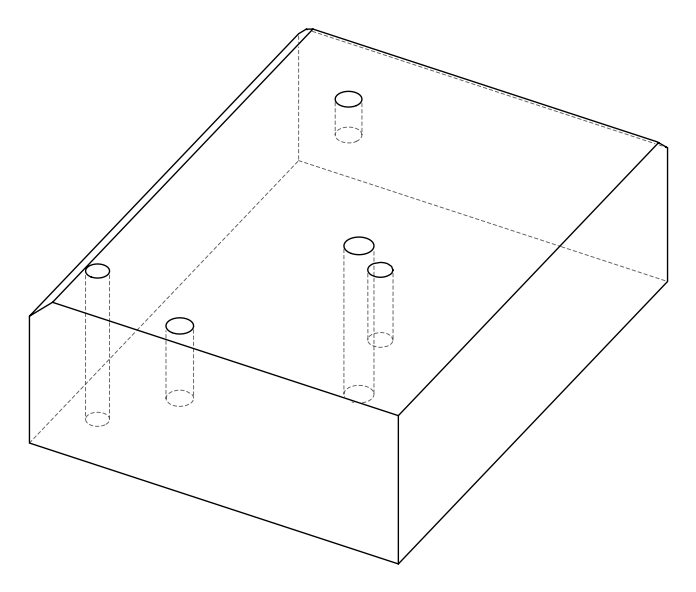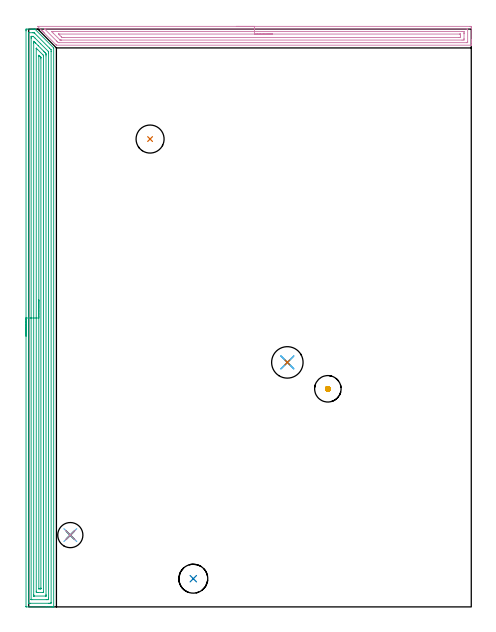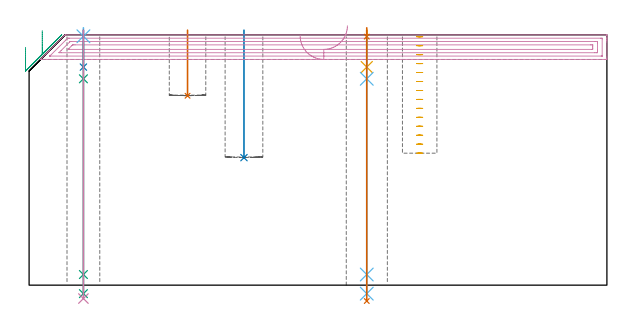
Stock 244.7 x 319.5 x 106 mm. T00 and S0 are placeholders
(PLAN: 13 operations, 10 tool changes, 26.4 min)
(1 INDEXABLE_INSERT_DRILL_BLIND_HOLE_FROM_SOLID | STEP1POCKET | NXT0302_002 | 0.11 min | 4826 mm3)
(2 INDEXABLE_INSERT_DRILL_BLIND_HOLE_FROM_SOLID_1 | STEP1POCKET_2 | NXT0302_003 | 0.22 min | 10403 mm3)
(3 AREA_MILL | FG_CHAMFER_SURFACE | UGT0205_001 | 15.41 min | 37401 mm3)
(4 AREA_MILL_1 | FG_CHAMFER_SURFACE_1 | UGT0205_001 | 7.75 min | 12595 mm3)
(5 MILL_BLIND_HOLE_FROM_SOLID_MATERIAL | STEP1POCKET_1 | UGT0201_130 | Spiral | 0.7 min | 8387 mm3)
(6 SPOT_DRILL | STEP1HOLE | NXT0321_9005460120000 | 0.03 min | 3 mm3)
(7 SPOT_DRILL_1 | STEP1HOLE_1 | NXT0321_9005460120000 | 0.03 min | 5 mm3)
(8 DRILL_BLIND_HOLE_INTO_CENTER | STEP1HOLE | NXT0301_062 | 0.06 min | 811 mm3)
(9 GUN_DRILL_THROUGH_HOLE | STEP1HOLE | UGT0307_006 | 0.52 min | 5923 mm3)
(10 DRILL_TO_ENLARGE_THROUGH_HOLE | STEP1HOLE | UGT0301_272 | 0.46 min | 9319 mm3)
(11 DRILL_BLIND_HOLE_INTO_CENTER_1 | STEP1HOLE_1 | NXT0301_062 | 0.06 min | 812 mm3)
(12 GUN_DRILL_THROUGH_HOLE_1 | STEP1HOLE_1 | UGT0307_006 | 0.54 min | 5921 mm3)
(13 DRILL_TO_ENLARGE_THROUGH_HOLE_1 | STEP1HOLE_1 | UGT0301_245 | 0.46 min | 18438 mm3)
(TOOL NXT0302_002 | Index. Insert Drill 15.5mm [880-D1550L20-05] | D15.5 PA176 FL78 Z2)
(TOOL NXT0302_003 | Index. Insert Drill 16mm [880-D1600L20-05] | D16 PA176 FL80 Z2)
(TOOL UGT0205_001 | Chamfer Mill 20 x 3 x 45 deg. | D20 FL50 Z2)
(TOOL UGT0201_130 | Carbide End Mill 12.0 | D12 FL15 Z4)
(TOOL NXT0321_9005460120000 | NC Spot Drill, 142deg, 12mm, Carbide, Uncoated | D12 PA142 FL30 Z2)
(TOOL NXT0301_062 | Carbide Drill 9.1mm [860.1-0910-027A1-MM 2214] | D9.1 PA140 FL47 Z2)
(TOOL UGT0307_006 | Gun Drill 9 mm | D9 PA130 FL24 Z1)
(TOOL UGT0301_272 | Twist Drill 13.9 mm | D13.9 PA118 FL108 Z2)
(TOOL UGT0301_245 | Twist Drill 17.4 mm | D17.4 PA118 FL130 Z2)
(OP 1 INDEXABLE_INSERT_DRILL_BLIND_HOLE_FROM_SOLID)
G17 G21 G94 G90
T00 M6
G54
G17 G0 G90 X67.1 Y258.7 S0 M3
G43 Z116. H1
G94 G81 G98 Z80.2 F250. R108.
G80
M5
M2
(OP 2 INDEXABLE_INSERT_DRILL_BLIND_HOLE_FROM_SOLID_1)
G17 G21 G94 G90
T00 M6
G54
G17 G0 G90 X91. Y15.6 S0 M3
G43 Z116. H1
G94 G81 G98 Z54. F250. R108.
G80
M5
M2
(OP 3 AREA_MILL)
G17 G21 G94 G90
T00 M6
G54
G17 G0 G90 X-1.5 Y149.75 S1061 M3
G43 Z116. H0
Z100.7
G94 G1 Y149.788 Z99.828 F250.
Y149.902 Z98.963
Y150.091 Z98.112
Y150.353 Z97.28
Y150.687 Z96.474
Y151.09 Z95.7
Y151.558 Z94.964
Y152.09 Z94.272
Y152.679 Z93.629
Y153.322 Z93.04
Y154.014 Z92.508
Y154.75 Z92.04
Y155.524 Z91.637
Y156.33 Z91.303
Y157.162 Z91.041
Y158.013 Z90.852
Y158.878 Z90.738
Y159.75 Z90.7
Y318.528
X-1.499 Y318.874 Z90.701
X-1.494 Y319.416 Z90.703
X-1.491 Y319.492 Z90.705
X-0.955 Y319.5 Z91.241
X1.709 Z93.905
X2.423 Z94.622
X3.041 Z95.241
X3.13 Z95.329
X3.406 Y319.49 Z95.603
X3.486 Y319.414 Z95.683
X3.58 Y319.321 Z95.778
X13.75 Y309.151 Z105.949
X13.771 Y309.118 Z105.969
X13.791 Y309.059 Z105.991
X13.795 Y309.044 Z105.995
X13.8 Y0.179 Z106.
X13.797 Y0.01 Z105.988
X13.761 Y0.007 Z105.952
X13.362 Y0. Z105.562
X13.08 Z105.28
X12.367 Z104.562
X11.122 Z103.319
X9.702 Z101.898
X-1.221 Y0.001 Z90.976
X-1.492 Y0.01 Z90.706
X-1.499 Y0.28 Z90.699
Y0.299
X-1.5 Y159.75 Z90.7
X-0.086 Z92.114
X-0.085 Y317.086 Z92.115
Y317.104
X-0.067 Y317.49 Z92.133
X0.412 Y317.498 Z92.612
X2.186 Y317.5 Z94.386
X2.597 Z94.797
X2.735 Y317.499 Z94.935
X2.844 Y317.496 Z95.044
X2.917 Y317.49 Z95.117
X2.954 Y317.485 Z95.154
X2.977 Y317.464 Z95.177
X3.364 Y317.086 Z95.564
X11.479 Y308.972 Z103.679
X12.299 Y308.146 Z104.499
X12.367 Y308.072 Z104.567
X12.38 Y307.252 Z104.58
X12.381 Y307.238 Z104.581
X12.385 Y2.414 Z104.585
Y2.396
X12.367 Y2.01 Z104.567
X11.888 Y2.002 Z104.088
X11.479 Y2.001 Z103.679
X11.002 Y2. Z103.202
X0.821 Y2.001 Z93.021
X0.342 Y2.003 Z92.542
X-0.067 Y2.01 Z92.133
X-0.085 Y2.414 Z92.115
Y2.433
X-0.086 Y159.75 Z92.114
X1.328 Z93.528
X1.329 Y314.404 Z93.529
X1.33 Y314.786 Z93.53
X1.333 Y315.298 Z93.533
X1.335 Y315.48 Z93.535
X1.515 Y315.494 Z93.715
X1.709 Y315.496 Z93.909
X2.401 Z94.601
X2.495 Y315.49 Z94.695
X2.597 Y315.397 Z94.797
X2.702 Y315.298 Z94.902
X3.486 Y314.516 Z95.686
X6.594 Y311.407 Z98.794
X10.748 Y307.252 Z102.948
X10.907 Y307.086 Z103.107
X10.951 Y307.039 Z103.151
X10.96 Y307.013 Z103.16
X10.962 Y306.968 Z103.162
X10.965 Y306.875 Z103.165
X10.966 Y306.358 Z103.166
Y305.98
X10.971 Y5.096 Z103.171
X10.97 Y4.714 Z103.17
X10.966 Y4.202 Z103.166
X10.964 Y4.02 Z103.164
X10.785 Y4.006 Z102.985
X10.591 Y4.003 Z102.791
X9.903 Y4. Z102.103
X9.702 Z101.902
X1.709 Y4.001 Z93.909
X1.508 Y4.003 Z93.708
X1.375 Y4.008 Z93.575
X1.334 Y4.011 Z93.534
X1.333 Y4.029 Z93.533
X1.331 Y4.075 Z93.531
X1.329 Y4.202 Z93.529
X1.328 Y159.75 Z93.528
X2.743 Z94.943
Y311.722
X2.744 Y312.468 Z94.944
X2.746 Y312.616 Z94.946
X2.749 Y312.778 Z94.949
X2.8 Y312.74 Z95.
X2.932 Y312.616 Z95.132
X3.486 Y312.066 Z95.686
X3.83 Y311.722 Z96.03
X5.262 Y310.29 Z97.462
X8.3 Y307.252 Z100.5
X8.814 Y306.736 Z101.014
X9.186 Y306.358 Z101.386
X9.545 Y305.982 Z101.745
X9.55 Y305.617 Z101.75
X9.551 Y305.464 Z101.751
X9.552 Y304.722 Z101.752
X9.557 Y6.884 Z101.757
X9.554 Y6.14 Z101.754
X9.551 Y6.031 Z101.751
X9.549 Y6.01 Z101.749
X9.527 Y6.007 Z101.727
X9.473 Y6.004 Z101.673
X9.253 Y6.001 Z101.453
X3.043 Z95.243
X2.827 Y6.003 Z95.027
X2.773 Y6.007 Z94.973
X2.752 Y6.01 Z94.952
X2.749 Y6.025 Z94.949
X2.747 Y6.098 Z94.947
X2.743 Y6.738 Z94.943
Y6.884
Y159.75
X4.157 Z96.357
X4.158 Y308.845 Z96.358
X4.16 Y308.922 Z96.36
X4.162 Y308.933 Z96.362
X4.164 Z96.364
X4.18 Y308.92 Z96.38
X4.374 Y308.728 Z96.574
X4.956 Y308.146 Z97.156
X7.638 Y305.464 Z99.838
X7.926 Y305.176 Z100.126
X8.076 Y305.024 Z100.276
X8.112 Y304.983 Z100.312
X8.127 Y304.964 Z100.327
X8.131 Y304.925 Z100.331
X8.135 Y304.784 Z100.335
X8.138 Y304.57 Z100.338
X8.142 Y8.454 Z100.342
X8.14 Y8.236 Z100.34
X8.136 Y8.091 Z100.336
X8.129 Y8.009 Z100.329
X8.093 Y8.007 Z100.293
X7.926 Y8.002 Z100.126
X7.705 Y8. Z99.905
X5.04 Y8.001 Z97.24
X4.374 Y8.01 Z96.574
X4.164 Y8.027 Z96.364
X4.159 Y8.454 Z96.359
X4.157 Y8.672 Z96.357
Y159.75
X5.571 Z97.771
Y304.259
X5.573 Y304.57 Z97.773
X5.576 Y304.975 Z97.776
X5.578 Y305.052 Z97.778
X5.728 Y304.913 Z97.928
X6.082 Y304.57 Z98.282
X6.15 Y304.502 Z98.35
X6.56 Y304.088 Z98.76
X6.662 Y303.982 Z98.862
X6.71 Y303.93 Z98.91
X6.717 Y303.868 Z98.917
X6.719 Y303.676 Z98.919
X6.723 Y303.099 Z98.923
X6.728 Y10.46 Z98.928
X6.727 Y10.169 Z98.927
X6.724 Y10.024 Z98.924
X6.722 Y10.013 Z98.922
X6.711 Y10.009 Z98.911
X6.672 Y10.004 Z98.872
X6.606 Y10.001 Z98.806
X6.15 Y10. Z98.35
X5.717 Y10.002 Z97.917
X5.59 Y10.008 Z97.79
X5.579 Y10.01 Z97.779
X5.577 Y10.021 Z97.777
X5.573 Y10.063 Z97.773
X5.572 Y10.148 Z97.772
X5.571 Y159.75 Z97.771
Y160.622 Z97.809
Y161.486 Z97.923
Y162.338 Z98.112
Y163.17 Z98.374
Y163.976 Z98.708
Y164.75 Z99.111
Y165.486 Z99.58
Y166.178 Z100.111
Y166.821 Z100.7
Y167.41 Z101.343
Y167.941 Z102.035
Y168.41 Z102.771
Y168.813 Z103.545
Y169.147 Z104.351
Y169.409 Z105.183
Y169.598 Z106.035
Y169.712 Z106.899
Y169.75 Z107.771
G0 Z116.
M5
M2
(OP 4 AREA_MILL_1)
G17 G21 G94 G90
T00 M6
G54
G17 G0 G90 X114.8 Y321. S1061 M3
G43 Z116. H0
Z105.6
G94 G1 X114.838 Z104.728 F250.
X114.952 Z103.864
X115.141 Z103.012
X115.403 Z102.18
X115.737 Z101.374
X116.14 Z100.6
X116.608 Z99.864
X117.14 Z99.172
X117.729 Z98.529
X118.372 Z97.94
X119.064 Z97.408
X119.8 Z96.94
X120.574 Z96.537
X121.38 Z96.203
X122.212 Z95.941
X123.064 Z95.752
X123.928 Z95.638
X124.8 Z95.6
X243.693
X244.08 Y320.999 Z95.601
X244.464 Y320.996 Z95.602
X244.69 Y320.993 Z95.605
X244.694 Y320.62 Z95.978
X244.7 Y320.012 Z96.586
Y313.609 Z102.985
Y313.072 Z103.524
Y312.733 Z103.863
Y312.196 Z104.4
Y311.856 Z104.738
Y310.894 Z105.705
X244.697 Y310.745 Z105.848
X244.69 Y310.602 Z105.989
X244.527 Y310.6 Z106.
X15.348
X15.306 Y310.605 Z105.991
X15.275 Y310.626 Z105.971
X15.026 Y310.874 Z105.726
X14.901 Y310.999 Z105.601
X8.784 Y317.115 Z99.481
X8.647 Y317.252 Z99.346
X8.487 Y317.412 Z99.185
X8.345 Y317.553 Z99.043
X8.2 Y317.699 Z98.899
X8.057 Y317.842 Z98.755
X7.907 Y317.991 Z98.604
X7.754 Y318.145 Z98.452
X7.627 Y318.272 Z98.326
X7.468 Y318.429 Z98.166
X7.307 Y318.592 Z98.006
X7.197 Y318.702 Z97.896
X4.908 Y320.992 Z95.607
X4.915 Y320.994 Z95.605
X5.073 Y321. Z95.6
X124.8
Y319.586 Z97.014
X242.293 Y319.585 Z97.015
X242.455 Y319.584 Z97.016
X242.647 Y319.58 Z97.02
X242.687 Y319.579 Z97.021
X242.692 Y319.553 Z97.047
X242.696 Y319.521 Z97.079
X242.699 Y319.345 Z97.255
X242.7 Y312.334 Z104.266
X242.698 Y312.201 Z104.399
X242.694 Y312.095 Z104.505
X242.69 Y312.029 Z104.571
X242.658 Y312.021 Z104.579
X242.293 Y312.016 Z104.584
X242.131 Y312.015 Z104.585
X16.974
X16.608 Y312.017 Z104.583
X16.425 Y312.021 Z104.579
X16.338 Y312.024 Z104.576
X16.242 Y312.113 Z104.487
X15.618 Y312.733 Z103.867
X15.348 Y313.001 Z103.599
X9.094 Y319.256 Z97.344
X8.838 Y319.515 Z97.085
X8.781 Y319.576 Z97.024
X8.779 Y319.581 Z97.019
X8.781 Y319.583 Z97.017
X8.808 Y319.585 Z97.015
X8.865
X9.094 Y319.586 Z97.014
X124.8
Y318.172 Z98.428
X239.613 Y318.171 Z98.429
X240.324 Y318.17 Z98.43
X240.506 Y318.168 Z98.432
X240.681 Y318.165 Z98.435
X240.69 Y317.991 Z98.609
X240.697 Y317.803 Z98.797
X240.7 Y317.115 Z99.485
Y316.924 Z99.676
X240.699 Y314.296 Z102.304
X240.69 Y313.609 Z102.991
X240.683 Y313.435 Z103.165
X239.613 Y313.429 Z103.171
X18.029
X17.844 Y313.43 Z103.17
X17.476 Y313.434 Z103.166
X17.375 Y313.435 Z103.165
X17.35 Y313.457 Z103.143
X17.296 Y313.507 Z103.093
X17.19 Y313.609 Z102.991
X17.135 Y313.664 Z102.936
X13.561 Y317.238 Z99.362
X12.812 Y317.991 Z98.609
X12.668 Y318.14 Z98.46
X12.657 Y318.165 Z98.435
X13.561 Y318.171 Z98.429
X124.8 Y318.172 Z98.428
Y316.757 Z99.843
X238.19
X238.558 Y316.755 Z99.845
X238.621 Y316.754 Z99.846
X238.682 Y316.751 Z99.849
X238.69 Y316.664 Z99.936
X238.7 Y316.257 Z100.343
Y316.238 Z100.362
Y315.381 Z101.219
X238.698 Y314.933 Z101.667
X238.696 Y314.88 Z101.72
X238.691 Y314.855 Z101.745
X238.688 Y314.85 Z101.75
X238.672 Y314.848 Z101.752
X238.532 Y314.844 Z101.756
X238.355 Y314.843 Z101.757
X237.826
X19.451
X18.922 Y314.844 Z101.756
X18.554 Y314.847 Z101.753
X18.431 Y314.85 Z101.75
X18.184 Y315.077 Z101.523
X18.029 Y315.222 Z101.378
X16.891 Y316.358 Z100.242
X16.666 Y316.587 Z100.013
X16.528 Y316.731 Z99.869
X16.509 Y316.754 Z99.846
X16.53 Y316.756 Z99.844
X16.606 Y316.757 Z99.843
X17.135
X124.8
X125.672 Z99.881
X126.536 Z99.995
X127.388 Z100.183
X128.22 Z100.446
X129.026 Z100.78
X129.8 Z101.182
X130.536 Z101.651
X131.228 Z102.182
X131.871 Z102.772
X132.46 Z103.415
X132.992 Z104.107
X133.46 Z104.843
X133.863 Z105.616
X134.197 Z106.422
X134.459 Z107.254
X134.648 Z108.106
X134.762 Z108.971
X134.8 Z109.843
G0 Z116.
M5
M2
(OP 5 MILL_BLIND_HOLE_FROM_SOLID_MATERIAL)
G17 G21 G94 G90
T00 M6
G54
G17 G0 G90 X165.4 Y120.6 S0 M3
G43 Z116. H0
Z105.207
G94 G3 X166.05 Y121.25 R0.65 F250.
X165.4 Y121.9 R0.65
X164.1 Y120.6 R1.3
X165.4 Y121.9 R-1.3
X164.75 Y121.25 R0.65
X165.4 Y120.6 R0.65
G0 Z101.414
G3 X166.05 Y121.25 R0.65
X165.4 Y121.9 R0.65
X164.1 Y120.6 R1.3
X165.4 Y121.9 R-1.3
X164.75 Y121.25 R0.65
X165.4 Y120.6 R0.65
G0 Z97.621
G3 X166.05 Y121.25 R0.65
X165.4 Y121.9 R0.65
X164.1 Y120.6 R1.3
X165.4 Y121.9 R-1.3
X164.75 Y121.25 R0.65
X165.4 Y120.6 R0.65
G0 Z93.829
G3 X166.05 Y121.25 R0.65
X165.4 Y121.9 R0.65
X164.1 Y120.6 R1.3
X165.4 Y121.9 R-1.3
X164.75 Y121.25 R0.65
X165.4 Y120.6 R0.65
G0 Z90.036
G3 X166.05 Y121.25 R0.65
X165.4 Y121.9 R0.65
X164.1 Y120.6 R1.3
X165.4 Y121.9 R-1.3
X164.75 Y121.25 R0.65
X165.4 Y120.6 R0.65
G0 Z86.243
G3 X166.05 Y121.25 R0.65
X165.4 Y121.9 R0.65
X164.1 Y120.6 R1.3
X165.4 Y121.9 R-1.3
X164.75 Y121.25 R0.65
X165.4 Y120.6 R0.65
G0 Z82.45
G3 X166.05 Y121.25 R0.65
X165.4 Y121.9 R0.65
X164.1 Y120.6 R1.3
X165.4 Y121.9 R-1.3
X164.75 Y121.25 R0.65
X165.4 Y120.6 R0.65
G0 Z78.657
G3 X166.05 Y121.25 R0.65
X165.4 Y121.9 R0.65
X164.1 Y120.6 R1.3
X165.4 Y121.9 R-1.3
X164.75 Y121.25 R0.65
X165.4 Y120.6 R0.65
G0 Z74.864
G3 X166.05 Y121.25 R0.65
X165.4 Y121.9 R0.65
X164.1 Y120.6 R1.3
X165.4 Y121.9 R-1.3
X164.75 Y121.25 R0.65
X165.4 Y120.6 R0.65
G0 Z71.071
G3 X166.05 Y121.25 R0.65
X165.4 Y121.9 R0.65
X164.1 Y120.6 R1.3
X165.4 Y121.9 R-1.3
X164.75 Y121.25 R0.65
X165.4 Y120.6 R0.65
G0 Z67.279
G3 X166.05 Y121.25 R0.65
X165.4 Y121.9 R0.65
X164.1 Y120.6 R1.3
X165.4 Y121.9 R-1.3
X164.75 Y121.25 R0.65
X165.4 Y120.6 R0.65
G0 Z63.486
G3 X166.05 Y121.25 R0.65
X165.4 Y121.9 R0.65
X164.1 Y120.6 R1.3
X165.4 Y121.9 R-1.3
X164.75 Y121.25 R0.65
X165.4 Y120.6 R0.65
G0 Z59.693
G3 X166.05 Y121.25 R0.65
X165.4 Y121.9 R0.65
X164.1 Y120.6 R1.3
X165.4 Y121.9 R-1.3
X164.75 Y121.25 R0.65
X165.4 Y120.6 R0.65
G0 Z55.9
G3 X166.05 Y121.25 R0.65
X165.4 Y121.9 R0.65
X164.1 Y120.6 R1.3
X165.4 Y121.9 R-1.3
X164.75 Y121.25 R0.65
X165.4 Y120.6 R0.65
G0 Z116.
M5
M2
(OP 6 SPOT_DRILL)
G17 G21 G94 G90
T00 M6
G54
G17 G0 G90 X23. Y39.7 S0 M3
G43 Z116. H0
G94 G81 G98 Z105.402 F250. R109.
G80
M5
M2
(OP 7 SPOT_DRILL_1)
G17 G21 G94 G90
T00 M6
G54
G17 G0 G90 X143. Y135.2 S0 M3
G43 Z116. H0
G94 G81 G98 Z105.251 F250. R109.
G80
M5
M2
(OP 8 DRILL_BLIND_HOLE_INTO_CENTER)
G17 G21 G94 G90
T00 M6
G54
G17 G0 G90 X23. Y39.7 S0 M3
G43 Z116. H1
G94 G81 G98 Z92.35 F250. R108.
G80
M5
M2
(OP 9 GUN_DRILL_THROUGH_HOLE)
G17 G21 G94 G90
T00 M6
G54
G17 G0 G90 X23. Y39.7 M8
G43 Z116. H0
Z102.849
S716 M3
G94 G1 Z87.389 F125. M26
G4 X.084
Z4.5 F250.
G4 X.084
Z-3.598 F125.
G4 X.084
M5
M9
G0 Z102.849
Z116.
M2
(OP 10 DRILL_TO_ENLARGE_THROUGH_HOLE)
G17 G21 G94 G90
T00 M6
G54
G17 G0 G90 X23. Y39.7 S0 M3
G43 Z116. H0
G94 G73 G98 Z-5.676 F250. Q12.408 R108.
G80
M5
M2
(OP 11 DRILL_BLIND_HOLE_INTO_CENTER_1)
G17 G21 G94 G90
T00 M6
G54
G17 G0 G90 X143. Y135.2 S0 M3
G43 Z116. H1
G94 G81 G98 Z92.35 F250. R108.
G80
M5
M2
(OP 12 GUN_DRILL_THROUGH_HOLE_1)
G17 G21 G94 G90
T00 M6
G54
G17 G0 G90 X143. Y135.2 M8
G43 Z116. H0
Z105.08
S716 M3
G94 G1 Z87.389 F125. M26
G4 X.084
Z4.5 F250.
G4 X.084
Z-3.598 F125.
G4 X.084
M5
M9
G0 Z105.08
Z116.
M2
(OP 13 DRILL_TO_ENLARGE_THROUGH_HOLE_1)
G17 G21 G94 G90
T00 M6
G54
G17 G0 G90 X143. Y135.2 S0 M3
G43 Z116. H0
G94 G73 G98 Z-6.727 F250. Q16.104 R108.
G80
M5
M2
